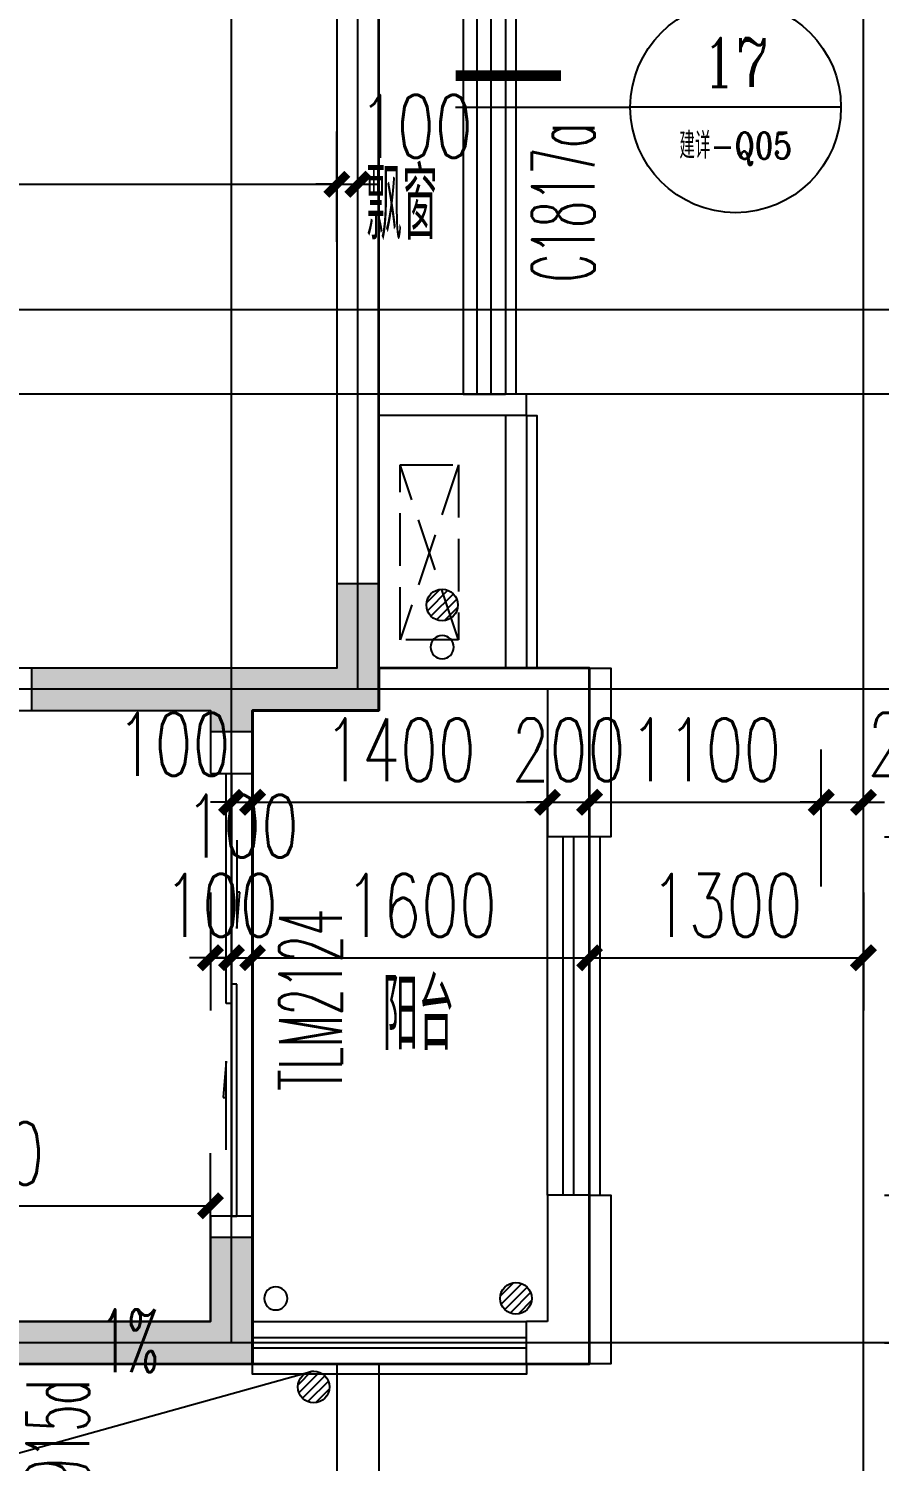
# Model space of a CAD drawing. Extents: x -59851 to 653804, y -249523 to 437614.
# Drawn here: x -77 to 3962, y 146825 to 153623 of the extents above; entities that cross this region are included whole.
import ezdxf
from ezdxf.enums import TextEntityAlignment as Align

# ---------------------------------------------------------------- set-up
doc = ezdxf.new("R2010")
doc.units = 0
doc.header["$LTSCALE"] = 1000
doc.header["$MEASUREMENT"] = 0
doc.linetypes.add('DASH', pattern=[0.35, 0.25, -0.1])
doc.layers.add('33计一半面积外廓线', color=53, linetype='Continuous', lineweight=35)
doc.layers.add('33计全面积外廓线', color=21, linetype='Continuous', lineweight=35)
doc.layers.add('_S-PS(排水管)', color=255, linetype='Continuous', plot=False)
for name, color, linetype in [('_S-空调立管', 7, 'Continuous'), ('A-ROOF', 7, 'Continuous'), ('A-外装饰线脚', 7, 'Continuous'), ('A-看线', 105, 'Continuous'), ('A-空调室外机', 5, 'DASH'), ('A-第三道尺寸线', 105, 'Continuous'), ('A-线脚看线', 9, 'Continuous'), ('AE-FLOR', 151, 'Continuous'), ('DIM_IDEN', 3, 'Continuous'), ('DIM_SYMB', 3, 'Continuous'), ('DOTE', 16, 'Continuous'), ('NL', 5, 'Continuous'), ('PUB_HATCH', 8, 'Continuous'), ('PUB_TEXT', 7, 'Continuous'), ('WALL', 2, 'Continuous'), ('WINDOW', 4, 'Continuous'), ('WINDOW_TEXT', 7, 'Continuous'), ('ys', 154, 'Continuous'), ('剪力墙', 6, 'Continuous'), ('栏杆', 142, 'Continuous')]:
    doc.layers.add(name, color=color, linetype=linetype)
doc.styles.add('_TCH_DIM', font='SIMPLEX.shx', dxfattribs={"width": 0.7, "bigfont": 'GBCBIG.shx'})
doc.styles.add('_TCH_DIM_T3', font='SIMPLEX.shx', dxfattribs={"width": 0.705882, "bigfont": 'GBCBIG.shx'})
doc.styles.add('_TCH_LABEL', font='COMPLEX', dxfattribs={"bigfont": 'GBCBIG'})
doc.styles.add('_TCH_WINDOW', font='SIMPLEX.shx', dxfattribs={"width": 0.7, "height": 3.5, "bigfont": 'GBCBIG.shx'})
doc.styles.get("Standard").update_dxf_attribs({"font": 'gbenor.shx', "width": 0.7, "bigfont": 'gbcbig.shx'})
doc.dimstyles.new('_TCH_ARCH&&100', dxfattribs={"dimtxt": 297.5, "dimasz": 100, "dimexe": 250, "dimexo": 300, "dimgap": 100, "dimtad": 1, "dimdec": 0, "dimzin": 0, "dimdsep": 46, "dimtxsty": '_TCH_DIM_T3', "dimblk": 'ARCHTICK', "dimcen": 0.09, "dimclrt": 7, "dimazin": 2, "dimtfac": 1, "dimtdec": 0, "dimtix": 1, "dimtmove": 2, "dimatfit": 3, "dimfxl": 0, "dimtolj": 1, "dimtzin": 0, "dimarcsym": 0})

# ---------------------------------------------------------------- blocks, each defined once
blk = doc.blocks.new('zhouxianshouceng0329')
at = {"layer": 'DOTE'}
for p, q in [((886.3, 206788.3), (886.3, 218959.5)), ((1486.3, 209888.3), (1486.3, 218959.5)), ((3886.3, 194580), (3886.3, 218959.5)), ((15572.3, 211688.3), (-22013.7, 211688.3)), ((15572.3, 211288.3), (-44988.6, 211288.3)), ((15572.3, 209888.3), (-22013.7, 209888.3)), ((15572.3, 206788.3), (-3313.7, 206788.3))]:
    blk.add_line(p, q, dxfattribs=at)
blk = doc.blocks.new('jgjlq030328')
at = {"layer": 'PUB_HATCH'}
for points in [[(-244735, 20811.9), (-244735, 21411.9), (-244935, 21411.9), (-244935, 21011.9), (-246385, 21011.9), (-246385, 20811.9), (-245535, 20811.9), (-245535, 20711.9), (-245335, 20711.9), (-245335, 20811.9)], [(-245335, 18311.9), (-245335, 17711.9), (-246985, 17711.9), (-246985, 17911.9), (-245535, 17911.9), (-245535, 18311.9)]]:
    blk.add_hatch(color=256, dxfattribs=at).paths.add_polyline_path(points)
at = {"layer": '剪力墙'}
for points in [[(-244735, 20811.9), (-244735, 21411.9), (-244935, 21411.9), (-244935, 21011.9), (-246385, 21011.9), (-246385, 20811.9), (-245535, 20811.9), (-245535, 20711.9), (-245335, 20711.9), (-245335, 20811.9)], [(-245335, 18311.9), (-245335, 17711.9), (-246985, 17711.9), (-246985, 17911.9), (-245535, 17911.9), (-245535, 18311.9)]]:
    blk.add_lwpolyline(points, close=True, dxfattribs=at)
blk = doc.blocks.new('$TCHSYS$WIN2D')
for p, q in [((-0.5, 0.5), (0.5, 0.5)), ((-0.5, 0.5), (-0.5, -0.5)), ((0.5, 0.5), (0.5, -0.5)), ((0.5, 0.1667), (-0.5, 0.1667)), ((0.5, -0.1667), (-0.5, -0.1667)), ((-0.5, -0.5), (0.5, -0.5))]:
    blk.add_line(p, q)
blk = doc.blocks.new('a5huxing0323')
at = {"layer": 'WINDOW'}
ref = blk.add_blockref('$TCHSYS$WIN2D', (90462, 169784.8), dxfattribs=dict(at, xscale=-900, yscale=200, zscale=900, rotation=90))
ref.add_attrib('A', 'C0915d', (90985.8, 169403.3), dxfattribs={"layer": 'WINDOW_TEXT', "height": 297.5, "rotation": 90, "style": '_TCH_WINDOW', "width": 0.494118})
blk = doc.blocks.new('2fxianjiao0331')
at = {"layer": 'A-外装饰线脚'}
for points in [[(-169509.1, 150588.3), (-169409.1, 150588.3), (-169409.1, 149788.3), (-169509.1, 149788.3)], [(-169509.1, 148088.3), (-169409.1, 148088.3), (-169409.1, 147288.3), (-169509.1, 147288.3)]]:
    blk.add_lwpolyline(points, dxfattribs=at)
at = {"layer": 'A-线脚看线'}
for points in [[(-169859.1, 153688.4), (-169859.1, 151888.4)], [(-169809.1, 151788.3), (-169759.1, 151788.3), (-169759.1, 150588.3)], [(-169459.1, 148088.3), (-169459.1, 149788.3)], [(-169809.1, 147288.3), (-169809.1, 147238.3), (-171109.1, 147238.3), (-171109.1, 147288.3)]]:
    blk.add_lwpolyline(points, dxfattribs=at)
blk = doc.blocks.new('_LV13')
at = {"color": 0}
for p, q in [((-0.071, 0.495), (-0.495, 0.071)), ((0.183, 0.465), (-0.465, -0.183)), ((0.354, 0.354), (-0.354, -0.354)), ((0.465, 0.183), (-0.183, -0.465)), ((0.495, -0.071), (0.071, -0.495))]:
    blk.add_line(p, q, dxfattribs=at)
blk.add_circle((0, 0), 0.5)
blk = doc.blocks.new('jfajjkjkjh')
at = {"layer": '_S-PS(排水管)'}
blk.add_lwpolyline([(-74953.3, 51730.6, 1), (-75063.3, 51730.6, 1)], format="xyb", close=True, dxfattribs=at)
at = {"layer": '_S-空调立管'}
blk.add_lwpolyline([(-74163.3, 54820.6, 1), (-74273.3, 54820.6, 1)], format="xyb", close=True, dxfattribs=at)
at = {"layer": 'NL', "ltscale": 0.5, "extrusion": (0, 0, -1), "xscale": -150, "yscale": 150, "zscale": -150}
for p in [(74218.3, 55020.6), (73868.3, 51730.6)]:
    blk.add_blockref('_LV13', p, dxfattribs=at)
blk = doc.blocks.new('_ArchTick')
at = {"color": 0, "linetype": 'ByBlock', "const_width": 0.4}
blk.add_lwpolyline([(-0.5, -0.5), (0.5, 0.5)], dxfattribs=at)
blk = doc.blocks.new('*D1548')
at = {"layer": 'A-第三道尺寸线', "color": 0, "lineweight": -2, "transparency": 16777216}
for p, q in [((3986.3, 149788.3), (4780.8, 149788.3)), ((4530.8, 148088.3), (4530.8, 149788.3)), ((3986.3, 148088.3), (4780.8, 148088.3))]:
    blk.add_line(p, q, dxfattribs=at)
at = {"layer": 'Defpoints', "color": 0, "transparency": 16777216}
for p in [(3686.3, 149788.3), (4530.8, 149788.3), (3686.3, 148088.3)]:
    blk.add_point(p, dxfattribs=at)
at = {"layer": 'A-第三道尺寸线', "color": 0, "lineweight": -2, "transparency": 16777216, "xscale": 100, "yscale": 100, "zscale": 100}
for p, rotation in [((4530.8, 149788.3), 90), ((4530.8, 148088.3), 270)]:
    blk.add_blockref('_ArchTick', p, dxfattribs=dict(at, rotation=rotation))
at = {"layer": 'A-第三道尺寸线', "color": 7, "transparency": 16777216, "insert": (4282, 148938.3), "char_height": 297.5, "attachment_point": 5, "rotation": 90, "style": '_TCH_DIM_T3'}
blk.add_mtext('\\A1;1700', dxfattribs=at)
blk = doc.blocks.new('*D1549')
at = {"layer": 'A-第三道尺寸线', "color": 0, "lineweight": -2, "transparency": 16777216}
for p, q in [((4530.8, 148088.3), (4530.8, 148188.3)), ((3986.3, 148088.3), (4780.8, 148088.3)), ((4530.8, 147388.3), (4530.8, 148088.3)), ((3986.3, 147388.3), (4780.8, 147388.3)), ((4530.8, 147388.3), (4530.8, 147288.3))]:
    blk.add_line(p, q, dxfattribs=at)
at = {"layer": 'Defpoints', "color": 0, "transparency": 16777216}
for p in [(3686.3, 148088.3), (4530.8, 148088.3), (3686.3, 147388.3)]:
    blk.add_point(p, dxfattribs=at)
at = {"layer": 'A-第三道尺寸线', "color": 0, "lineweight": -2, "transparency": 16777216, "xscale": 100, "yscale": 100, "zscale": 100}
for p, rotation in [((4530.8, 148088.3), 270), ((4530.8, 147388.3), 90)]:
    blk.add_blockref('_ArchTick', p, dxfattribs=dict(at, rotation=rotation))
at = {"layer": 'A-第三道尺寸线', "color": 7, "transparency": 16777216, "insert": (4282, 147738.3), "char_height": 297.5, "attachment_point": 5, "rotation": 90, "style": '_TCH_DIM_T3'}
blk.add_mtext('\\A1;700', dxfattribs=at)
blk = doc.blocks.new('*D2157')
at = {"layer": 'A-第三道尺寸线', "color": 0, "lineweight": -2, "transparency": 16777216}
for p, q in [((886.3, 149552), (886.3, 150202.3)), ((986.3, 149552), (986.3, 150202.3)), ((886.3, 149952.3), (786.3, 149952.3)), ((886.3, 149952.3), (986.3, 149952.3)), ((986.3, 149952.3), (1086.3, 149952.3))]:
    blk.add_line(p, q, dxfattribs=at)
at = {"layer": 'Defpoints', "color": 0, "transparency": 16777216}
for p in [(986.3, 149952.3), (886.3, 149252), (986.3, 149252)]:
    blk.add_point(p, dxfattribs=at)
at = {"layer": 'A-第三道尺寸线', "color": 0, "lineweight": -2, "transparency": 16777216, "xscale": 100, "yscale": 100, "zscale": 100}
blk.add_blockref('_ArchTick', (886.3, 149952.3), dxfattribs=at)
at = {"layer": 'A-第三道尺寸线', "color": 0, "lineweight": -2, "transparency": 16777216, "xscale": 100, "yscale": 100, "zscale": 100, "rotation": 180}
blk.add_blockref('_ArchTick', (986.3, 149952.3), dxfattribs=at)
at = {"layer": 'A-第三道尺寸线', "color": 7, "transparency": 16777216, "insert": (611.3, 150227.3), "char_height": 297.5, "attachment_point": 5, "style": '_TCH_DIM_T3'}
blk.add_mtext('\\A1;100', dxfattribs=at)
blk = doc.blocks.new('*D2158')
at = {"layer": 'A-第三道尺寸线', "color": 0, "lineweight": -2, "transparency": 16777216}
for p, q in [((986.3, 149552), (986.3, 150202.3)), ((2386.3, 149552), (2386.3, 150202.3)), ((986.3, 149952.3), (2386.3, 149952.3))]:
    blk.add_line(p, q, dxfattribs=at)
at = {"layer": 'Defpoints', "color": 0, "transparency": 16777216}
for p in [(2386.3, 149952.3), (986.3, 149252), (2386.3, 149252)]:
    blk.add_point(p, dxfattribs=at)
at = {"layer": 'A-第三道尺寸线', "color": 0, "lineweight": -2, "transparency": 16777216, "xscale": 100, "yscale": 100, "zscale": 100, "rotation": 180}
blk.add_blockref('_ArchTick', (986.3, 149952.3), dxfattribs=at)
at = {"layer": 'A-第三道尺寸线', "color": 0, "lineweight": -2, "transparency": 16777216, "xscale": 100, "yscale": 100, "zscale": 100}
blk.add_blockref('_ArchTick', (2386.3, 149952.3), dxfattribs=at)
at = {"layer": 'A-第三道尺寸线', "color": 7, "transparency": 16777216, "insert": (1686.3, 150201.1), "char_height": 297.5, "attachment_point": 5, "style": '_TCH_DIM_T3'}
blk.add_mtext('\\A1;1400', dxfattribs=at)
blk = doc.blocks.new('*D2159')
at = {"layer": 'A-第三道尺寸线', "color": 0, "lineweight": -2, "transparency": 16777216}
for p, q in [((2386.3, 149552), (2386.3, 150202.3)), ((2586.3, 149552), (2586.3, 150202.3)), ((2386.3, 149952.3), (2286.3, 149952.3)), ((2386.3, 149952.3), (2586.3, 149952.3)), ((2586.3, 149952.3), (2686.3, 149952.3))]:
    blk.add_line(p, q, dxfattribs=at)
at = {"layer": 'Defpoints', "color": 0, "transparency": 16777216}
for p in [(2586.3, 149952.3), (2386.3, 149252), (2586.3, 149252)]:
    blk.add_point(p, dxfattribs=at)
at = {"layer": 'A-第三道尺寸线', "color": 0, "lineweight": -2, "transparency": 16777216, "xscale": 100, "yscale": 100, "zscale": 100}
blk.add_blockref('_ArchTick', (2386.3, 149952.3), dxfattribs=at)
at = {"layer": 'A-第三道尺寸线', "color": 0, "lineweight": -2, "transparency": 16777216, "xscale": 100, "yscale": 100, "zscale": 100, "rotation": 180}
blk.add_blockref('_ArchTick', (2586.3, 149952.3), dxfattribs=at)
at = {"layer": 'A-第三道尺寸线', "color": 7, "transparency": 16777216, "insert": (2486.3, 150201.1), "char_height": 297.5, "attachment_point": 5, "style": '_TCH_DIM_T3'}
blk.add_mtext('\\A1;200', dxfattribs=at)
blk = doc.blocks.new('*D2160')
at = {"layer": 'A-第三道尺寸线', "color": 0, "lineweight": -2, "transparency": 16777216}
for p, q in [((2586.3, 149552), (2586.3, 150202.3)), ((3686.3, 149552), (3686.3, 150202.3)), ((2586.3, 149952.3), (3686.3, 149952.3))]:
    blk.add_line(p, q, dxfattribs=at)
at = {"layer": 'Defpoints', "color": 0, "transparency": 16777216}
for p in [(3686.3, 149952.3), (2586.3, 149252), (3686.3, 149252)]:
    blk.add_point(p, dxfattribs=at)
at = {"layer": 'A-第三道尺寸线', "color": 0, "lineweight": -2, "transparency": 16777216, "xscale": 100, "yscale": 100, "zscale": 100, "rotation": 180}
blk.add_blockref('_ArchTick', (2586.3, 149952.3), dxfattribs=at)
at = {"layer": 'A-第三道尺寸线', "color": 0, "lineweight": -2, "transparency": 16777216, "xscale": 100, "yscale": 100, "zscale": 100}
blk.add_blockref('_ArchTick', (3686.3, 149952.3), dxfattribs=at)
at = {"layer": 'A-第三道尺寸线', "color": 7, "transparency": 16777216, "insert": (3136.3, 150201.1), "char_height": 297.5, "attachment_point": 5, "style": '_TCH_DIM_T3'}
blk.add_mtext('\\A1;1100', dxfattribs=at)
blk = doc.blocks.new('*D2161')
at = {"layer": 'A-第三道尺寸线', "color": 0, "lineweight": -2, "transparency": 16777216}
for p, q in [((3686.3, 149552), (3686.3, 150202.3)), ((3886.3, 149552), (3886.3, 150202.3)), ((3686.3, 149952.3), (3586.3, 149952.3)), ((3686.3, 149952.3), (3886.3, 149952.3)), ((3886.3, 149952.3), (3986.3, 149952.3))]:
    blk.add_line(p, q, dxfattribs=at)
at = {"layer": 'Defpoints', "color": 0, "transparency": 16777216}
for p in [(3886.3, 149952.3), (3686.3, 149252), (3886.3, 149252)]:
    blk.add_point(p, dxfattribs=at)
at = {"layer": 'A-第三道尺寸线', "color": 0, "lineweight": -2, "transparency": 16777216, "xscale": 100, "yscale": 100, "zscale": 100}
blk.add_blockref('_ArchTick', (3686.3, 149952.3), dxfattribs=at)
at = {"layer": 'A-第三道尺寸线', "color": 0, "lineweight": -2, "transparency": 16777216, "xscale": 100, "yscale": 100, "zscale": 100, "rotation": 180}
blk.add_blockref('_ArchTick', (3886.3, 149952.3), dxfattribs=at)
at = {"layer": 'A-第三道尺寸线', "color": 7, "transparency": 16777216, "insert": (4175.3, 150227.3), "char_height": 297.5, "attachment_point": 5, "style": '_TCH_DIM_T3'}
blk.add_mtext('\\A1;200', dxfattribs=at)
blk = doc.blocks.new('rqwerqwrqq')
at = {"layer": 'A-外装饰线脚'}
for points in [[(-132794.2, 256710.5), (-132694.2, 256710.5), (-132694.2, 255910.5), (-132794.2, 255910.5)], [(-132794.2, 254210.5), (-132694.2, 254210.5), (-132694.2, 253410.5), (-132794.2, 253410.5)]]:
    blk.add_lwpolyline(points, dxfattribs=at)
blk = doc.blocks.new('ktswaj')
at = {"linetype": 'DASH'}
blk.add_lwpolyline([(15990.1, 179082.6), (15990.1, 178253.3), (16268.4, 178253.3), (16268.4, 179082.6)], close=True, dxfattribs=at)
for points in [[(15990.1, 179082.6), (16268.4, 178253.3)], [(15990.1, 178253.3), (16268.4, 179082.6)]]:
    blk.add_lwpolyline(points, dxfattribs=at)
blk = doc.blocks.new('$DorLib2D$00000131')
at = {"color": 0, "linetype": 'Continuous'}
for p, q in [((0.15, 0.125), (0.2319, 0.1973)), ((0.2319, 0.1973), (0.2319, 0.125)), ((-0.5, 0.125), (-0.5, 0)), ((0.0192, 0.125), (-0.5, 0.125)), ((0.0192, 0), (0.0192, 0.125)), ((0.35, 0.125), (0.15, 0.125)), ((-0.5, 0), (0.0192, 0)), ((-0.024, 0), (0.5, 0)), ((-0.024, -0.125), (-0.024, 0)), ((0.5, 0), (0.5, -0.125)), ((-0.35, -0.125), (-0.15, -0.125)), ((-0.2319, -0.1973), (-0.2319, -0.125)), ((-0.15, -0.125), (-0.2319, -0.1973)), ((0.5, -0.125), (-0.024, -0.125))]:
    blk.add_line(p, q, dxfattribs=at)
blk = doc.blocks.new('*D3575')
at = {"layer": 'A-第三道尺寸线', "color": 0, "lineweight": -2, "transparency": 16777216}
for p, q in [((786.3, 149524.3), (786.3, 148964.6)), ((886.3, 149524.3), (886.3, 148964.6)), ((786.3, 149214.6), (686.3, 149214.6)), ((786.3, 149214.6), (886.3, 149214.6)), ((886.3, 149214.6), (986.3, 149214.6))]:
    blk.add_line(p, q, dxfattribs=at)
at = {"layer": 'Defpoints', "color": 0, "transparency": 16777216}
for p in [(786.3, 149824.3), (886.3, 149824.3), (886.3, 149214.6)]:
    blk.add_point(p, dxfattribs=at)
at = {"layer": 'A-第三道尺寸线', "color": 0, "lineweight": -2, "transparency": 16777216, "xscale": 100, "yscale": 100, "zscale": 100}
blk.add_blockref('_ArchTick', (786.3, 149214.6), dxfattribs=at)
at = {"layer": 'A-第三道尺寸线', "color": 0, "lineweight": -2, "transparency": 16777216, "xscale": 100, "yscale": 100, "zscale": 100, "rotation": 180}
blk.add_blockref('_ArchTick', (886.3, 149214.6), dxfattribs=at)
at = {"layer": 'A-第三道尺寸线', "color": 7, "transparency": 16777216, "insert": (836.3, 149463.4), "char_height": 297.5, "attachment_point": 5, "style": '_TCH_DIM_T3'}
blk.add_mtext('\\A1;100', dxfattribs=at)
blk = doc.blocks.new('*D3576')
at = {"layer": 'A-第三道尺寸线', "color": 0, "lineweight": -2, "transparency": 16777216}
for p, q in [((886.3, 149524.3), (886.3, 148964.6)), ((986.3, 149524.3), (986.3, 148964.6)), ((886.3, 149214.6), (786.3, 149214.6)), ((886.3, 149214.6), (986.3, 149214.6)), ((986.3, 149214.6), (1086.3, 149214.6))]:
    blk.add_line(p, q, dxfattribs=at)
at = {"layer": 'Defpoints', "color": 0, "transparency": 16777216}
for p in [(886.3, 149824.3), (986.3, 149824.3), (986.3, 149214.6)]:
    blk.add_point(p, dxfattribs=at)
at = {"layer": 'A-第三道尺寸线', "color": 0, "lineweight": -2, "transparency": 16777216, "xscale": 100, "yscale": 100, "zscale": 100}
blk.add_blockref('_ArchTick', (886.3, 149214.6), dxfattribs=at)
at = {"layer": 'A-第三道尺寸线', "color": 0, "lineweight": -2, "transparency": 16777216, "xscale": 100, "yscale": 100, "zscale": 100, "rotation": 180}
blk.add_blockref('_ArchTick', (986.3, 149214.6), dxfattribs=at)
at = {"layer": 'A-第三道尺寸线', "color": 7, "transparency": 16777216, "insert": (936.3, 149839.6), "char_height": 297.5, "attachment_point": 5, "style": '_TCH_DIM_T3'}
blk.add_mtext('\\A1;100', dxfattribs=at)
blk = doc.blocks.new('*D3577')
at = {"layer": 'A-第三道尺寸线', "color": 0, "lineweight": -2, "transparency": 16777216}
for p, q in [((986.3, 149524.3), (986.3, 148964.6)), ((2586.3, 149524.3), (2586.3, 148964.6)), ((986.3, 149214.6), (2586.3, 149214.6))]:
    blk.add_line(p, q, dxfattribs=at)
at = {"layer": 'Defpoints', "color": 0, "transparency": 16777216}
for p in [(986.3, 149824.3), (2586.3, 149824.3), (2586.3, 149214.6)]:
    blk.add_point(p, dxfattribs=at)
at = {"layer": 'A-第三道尺寸线', "color": 0, "lineweight": -2, "transparency": 16777216, "xscale": 100, "yscale": 100, "zscale": 100, "rotation": 180}
blk.add_blockref('_ArchTick', (986.3, 149214.6), dxfattribs=at)
at = {"layer": 'A-第三道尺寸线', "color": 0, "lineweight": -2, "transparency": 16777216, "xscale": 100, "yscale": 100, "zscale": 100}
blk.add_blockref('_ArchTick', (2586.3, 149214.6), dxfattribs=at)
at = {"layer": 'A-第三道尺寸线', "color": 7, "transparency": 16777216, "insert": (1786.3, 149463.4), "char_height": 297.5, "attachment_point": 5, "style": '_TCH_DIM_T3'}
blk.add_mtext('\\A1;1600', dxfattribs=at)
blk = doc.blocks.new('*D3578')
at = {"layer": 'A-第三道尺寸线', "color": 0, "lineweight": -2, "transparency": 16777216}
for p, q in [((2586.3, 149524.3), (2586.3, 148964.6)), ((3886.3, 149524.3), (3886.3, 148964.6)), ((2586.3, 149214.6), (3886.3, 149214.6))]:
    blk.add_line(p, q, dxfattribs=at)
at = {"layer": 'Defpoints', "color": 0, "transparency": 16777216}
for p in [(2586.3, 149824.3), (3886.3, 149824.3), (3886.3, 149214.6)]:
    blk.add_point(p, dxfattribs=at)
at = {"layer": 'A-第三道尺寸线', "color": 0, "lineweight": -2, "transparency": 16777216, "xscale": 100, "yscale": 100, "zscale": 100, "rotation": 180}
blk.add_blockref('_ArchTick', (2586.3, 149214.6), dxfattribs=at)
at = {"layer": 'A-第三道尺寸线', "color": 0, "lineweight": -2, "transparency": 16777216, "xscale": 100, "yscale": 100, "zscale": 100}
blk.add_blockref('_ArchTick', (3886.3, 149214.6), dxfattribs=at)
at = {"layer": 'A-第三道尺寸线', "color": 7, "transparency": 16777216, "insert": (3236.3, 149463.4), "char_height": 297.5, "attachment_point": 5, "style": '_TCH_DIM_T3'}
blk.add_mtext('\\A1;1300', dxfattribs=at)
blk = doc.blocks.new('*D3596')
at = {"layer": 'A-第三道尺寸线', "color": 0, "lineweight": -2, "transparency": 16777216}
for p, q in [((-3913.4, 152610.8), (-3913.4, 153134.6)), ((1386.3, 152610.8), (1386.3, 153134.6)), ((-3913.4, 152884.6), (1386.3, 152884.6))]:
    blk.add_line(p, q, dxfattribs=at)
at = {"layer": 'Defpoints', "color": 0, "transparency": 16777216}
for p in [(1386.3, 152884.6), (-3913.4, 152310.8), (1386.3, 152310.8)]:
    blk.add_point(p, dxfattribs=at)
at = {"layer": 'A-第三道尺寸线', "color": 0, "lineweight": -2, "transparency": 16777216, "xscale": 100, "yscale": 100, "zscale": 100, "rotation": 180}
blk.add_blockref('_ArchTick', (-3913.4, 152884.6), dxfattribs=at)
at = {"layer": 'A-第三道尺寸线', "color": 0, "lineweight": -2, "transparency": 16777216, "xscale": 100, "yscale": 100, "zscale": 100}
blk.add_blockref('_ArchTick', (1386.3, 152884.6), dxfattribs=at)
at = {"layer": 'A-第三道尺寸线', "color": 7, "transparency": 16777216, "insert": (-1263.5, 153133.4), "char_height": 297.5, "attachment_point": 5, "style": '_TCH_DIM_T3'}
blk.add_mtext('\\A1;5300', dxfattribs=at)
blk = doc.blocks.new('*D3597')
at = {"layer": 'A-第三道尺寸线', "color": 0, "lineweight": -2, "transparency": 16777216}
for p, q in [((1386.3, 152610.8), (1386.3, 153134.6)), ((1486.3, 152610.8), (1486.3, 153134.6)), ((1386.3, 152884.6), (1286.3, 152884.6)), ((1386.3, 152884.6), (1486.3, 152884.6)), ((1486.3, 152884.6), (1586.3, 152884.6))]:
    blk.add_line(p, q, dxfattribs=at)
at = {"layer": 'Defpoints', "color": 0, "transparency": 16777216}
for p in [(1486.3, 152884.6), (1386.3, 152310.8), (1486.3, 152310.8)]:
    blk.add_point(p, dxfattribs=at)
at = {"layer": 'A-第三道尺寸线', "color": 0, "lineweight": -2, "transparency": 16777216, "xscale": 100, "yscale": 100, "zscale": 100}
blk.add_blockref('_ArchTick', (1386.3, 152884.6), dxfattribs=at)
at = {"layer": 'A-第三道尺寸线', "color": 0, "lineweight": -2, "transparency": 16777216, "xscale": 100, "yscale": 100, "zscale": 100, "rotation": 180}
blk.add_blockref('_ArchTick', (1486.3, 152884.6), dxfattribs=at)
at = {"layer": 'A-第三道尺寸线', "color": 7, "transparency": 16777216, "insert": (1761.3, 153159.6), "char_height": 297.5, "attachment_point": 5, "style": '_TCH_DIM_T3'}
blk.add_mtext('\\A1;100', dxfattribs=at)
blk = doc.blocks.new('*D3607')
at = {"layer": 'A-第三道尺寸线', "color": 0, "lineweight": -2, "transparency": 16777216}
for p, q in [((-1513.7, 147788.3), (-1513.7, 148287.5)), ((786.3, 147788.3), (786.3, 148287.5)), ((-1513.7, 148037.5), (786.3, 148037.5))]:
    blk.add_line(p, q, dxfattribs=at)
at = {"layer": 'Defpoints', "color": 0, "transparency": 16777216}
for p in [(786.3, 148037.5), (-1513.7, 147488.3), (786.3, 147488.3)]:
    blk.add_point(p, dxfattribs=at)
at = {"layer": 'A-第三道尺寸线', "color": 0, "lineweight": -2, "transparency": 16777216, "xscale": 100, "yscale": 100, "zscale": 100, "rotation": 180}
blk.add_blockref('_ArchTick', (-1513.7, 148037.5), dxfattribs=at)
at = {"layer": 'A-第三道尺寸线', "color": 0, "lineweight": -2, "transparency": 16777216, "xscale": 100, "yscale": 100, "zscale": 100}
blk.add_blockref('_ArchTick', (786.3, 148037.5), dxfattribs=at)
at = {"layer": 'A-第三道尺寸线', "color": 7, "transparency": 16777216, "insert": (-363.7, 148286.3), "char_height": 297.5, "attachment_point": 5, "style": '_TCH_DIM_T3'}
blk.add_mtext('\\A1;2300', dxfattribs=at)

msp = doc.modelspace()

# ---------------------------------------------------------------- linework, layer by layer
at = {"layer": '33计一半面积外廓线'}
msp.add_lwpolyline([(1586.3, 150588.3), (1586.3, 150388.3), (986.3, 150388.3), (986.3, 147288.3), (2586.3, 147288.3), (2586.3, 150588.3)], close=True, dxfattribs=at)
at = {"layer": '33计全面积外廓线'}
msp.add_lwpolyline([(-44213.7, 137588.3), (186.3, 137588.3), (186.3, 135988.3), (3986.3, 135988.3), (3986.3, 146388.3), (-213.7, 146388.3), (-213.7, 147288.3), (986.3, 147288.3), (986.3, 150388.3), (1586.3, 150388.3), (1586.3, 157888.3)], dxfattribs=at)
at = {"layer": 'A-看线'}
msp.add_lwpolyline([(1386.3, 153688.3), (1386.3, 151888.3)], dxfattribs=at)
at = {"layer": 'AE-FLOR'}
for points in [[(2386.3, 148088.3), (2386.3, 149788.3)], [(2586.3, 148088.3), (2586.3, 149788.3)]]:
    msp.add_lwpolyline(points, dxfattribs=at)
at = {"layer": 'DIM_IDEN'}
for p, q in [((1949.8, 153249.8), (2576, 153249.8)), ((2576, 153249.8), (2779.5, 153249.8)), ((3779.5, 153249.8), (2779.5, 153249.8))]:
    msp.add_line(p, q, dxfattribs=at)
at = {"layer": 'DIM_IDEN', "const_width": 50}
msp.add_lwpolyline([(1949.8, 153399.8), (2449.8, 153399.8)], dxfattribs=at)
at = {"layer": 'DIM_IDEN'}
msp.add_circle((3279.5, 153249.8), 500, dxfattribs=at)
at = {"layer": 'WALL'}
for p, q in [((1386.3, 151888.3), (1386.3, 150588.3)), ((1986.3, 151888.3), (1386.3, 151888.3)), ((1986.3, 151888.3), (2186.3, 151888.3)), ((2286.3, 151888.3), (2186.3, 151888.3)), ((2286.3, 151788.3), (2286.3, 151888.3)), ((1586.3, 151788.3), (1586.3, 150388.3)), ((2086.3, 151788.3), (1586.3, 151788.3)), ((2286.3, 151788.3), (2086.3, 151788.3)), ((886.3, 150588.3), (-2213.7, 150588.3)), ((1386.3, 150588.3), (886.3, 150588.3)), ((2586.3, 150588.3), (1586.3, 150588.3)), ((1586.3, 150488.3), (1586.3, 150588.3)), ((2586.3, 150588.3), (2586.3, 149788.3)), ((2386.3, 150488.3), (1586.3, 150488.3)), ((2386.3, 150488.3), (2386.3, 149788.3)), ((-2213.7, 150388.3), (786.3, 150388.3)), ((786.3, 150388.3), (786.3, 150088.3)), ((986.3, 150088.3), (986.3, 150388.3)), ((1586.3, 150388.3), (986.3, 150388.3)), ((786.3, 150088.3), (986.3, 150088.3)), ((2586.3, 149788.3), (2386.3, 149788.3)), ((2586.3, 148088.3), (2386.3, 148088.3)), ((986.3, 147988.3), (786.3, 147988.3))]:
    msp.add_line(p, q, dxfattribs=at)
at = {"layer": 'WINDOW'}
msp.add_line((986.3, 150088.3), (986.3, 147988.3), dxfattribs=at)
at = {"layer": '栏杆'}
for points in [[(2186.3, 151788.3), (2186.3, 150588.3)], [(2286.3, 151788.3), (2286.3, 150588.3)], [(2461.3, 148088.3), (2461.3, 149788.3)], [(2511.3, 148088.3), (2511.3, 149788.3)]]:
    msp.add_lwpolyline(points, dxfattribs=at)

# ---------------------------------------------------------------- block references
for name, p in [('zhouxianshouceng0329', (0, -59400)), ('jfajjkjkjh', (76104.6, 95867.8))]:
    msp.add_blockref(name, p)
at = {"layer": 'A-空调室外机', "extrusion": (0, 0, -1), "zscale": -1}
msp.add_blockref('ktswaj', (-17954.7, -27529.6), dxfattribs=at)
at = {"layer": 'WINDOW'}
ref = msp.add_blockref('$TCHSYS$WIN2D', (2086.3, 152788.3), dxfattribs=dict(at, xscale=-1800, yscale=200, zscale=1800, rotation=90))
ref.add_attrib('A', 'C1817a', (2610.1, 152420.8), dxfattribs={"layer": 'WINDOW_TEXT', "height": 297.5, "rotation": 90, "style": '_TCH_WINDOW', "width": 0.494118})
ref = msp.add_blockref('$DorLib2D$00000131', (886.3, 149038.3), dxfattribs=dict(at, xscale=-2100, yscale=200, zscale=2100, rotation=90))
ref.add_attrib('A', 'TLM2124', (1410.1, 148583.3), dxfattribs={"layer": 'WINDOW_TEXT', "height": 297.5, "rotation": 90, "style": '_TCH_WINDOW', "width": 0.494118})
at = {"layer": '剪力墙'}
msp.add_blockref('jgjlq030328', (246321.3, 129576.4), dxfattribs=at)

# ---------------------------------------------------------------- texts
at = {"layer": 'PUB_TEXT', "style": '_TCH_LABEL'}
msp.add_text('17', height=230.99, dxfattribs=at).set_placement((3120, 153347), (3439, 153347), align=Align.FIT)
at = {"layer": 'PUB_TEXT', "style": '_TCH_LABEL', "width": 0.799383}
msp.add_text('建详-Q05', height=124.56, dxfattribs=at).set_placement((3012.6, 153006), (3546.4, 153006), align=Align.FIT)
at = {"layer": 'PUB_TEXT', "width": 0.7}
for s, p in [('飘窗', (1525.9, 152622.6)), ('阳台', (1603.4, 148776.8))]:
    msp.add_text(s, height=337.59, dxfattribs=at).set_placement(p)

# ---------------------------------------------------------------- dimensions: what is measured, and where the dimension line sits
at = {"layer": 'A-第三道尺寸线'}
for p1, p2, distance, picture, middle in [((-3913.4, 152310.8), (1386.3, 152310.8), 573.8, '*D3596', (-1263.5, 153133.4)), ((986.3, 149252), (2386.3, 149252), 700.3, '*D2158', (1686.3, 150201.1)), ((2386.3, 149252), (2586.3, 149252), 700.3, '*D2159', (2486.3, 150201.1)), ((2586.3, 149252), (3686.3, 149252), 700.3, '*D2160', (3136.3, 150201.1)), ((786.3, 149824.3), (886.3, 149824.3), -609.7, '*D3575', (836.3, 149463.4)), ((986.3, 149824.3), (2586.3, 149824.3), -609.7, '*D3577', (1786.3, 149463.4)), ((2586.3, 149824.3), (3886.3, 149824.3), -609.7, '*D3578', (3236.3, 149463.4)), ((3686.3, 148088.3), (3686.3, 149788.3), -844.5, '*D1548', (4282, 148938.3))]:
    dim = msp.add_aligned_dim(p1=p1, p2=p2, distance=distance, dimstyle='_TCH_ARCH&&100', dxfattribs=at)
    dim.commit()
    dim.dimension.update_dxf_attribs({"geometry": picture, "text_midpoint": middle})
for base, p1, p2, picture, middle in [((1486.3, 152884.6), (1386.3, 152310.8), (1486.3, 152310.8), '*D3597', (1761.3, 153159.6)), ((986.3, 149952.3), (886.3, 149252), (986.3, 149252), '*D2157', (611.3, 150227.3)), ((3886.3, 149952.3), (3686.3, 149252), (3886.3, 149252), '*D2161', (4175.3, 150227.3)), ((986.3, 149214.6), (886.3, 149824.3), (986.3, 149824.3), '*D3576', (936.3, 149839.6))]:
    dim = msp.add_linear_dim(base=base, p1=p1, p2=p2, angle=0, dimstyle='_TCH_ARCH&&100', dxfattribs=at)
    dim.commit()
    dim.dimension.update_dxf_attribs({"geometry": picture, "text_midpoint": middle, "dimtype": 161})

# ---------------------------------------------------------------- next in the draw order: block references
msp.add_blockref('a5huxing0323', (-90775.7, -22946.5))

# ---------------------------------------------------------------- next in the draw order: linework, layer by layer
at = {"layer": 'A-ROOF'}
for points in [[(1386.3, 147288.3), (1386.3, 146388.3)], [(1586.3, 147288.3), (1586.3, 146388.3)]]:
    msp.add_lwpolyline(points, dxfattribs=at)
at = {"layer": 'AE-FLOR'}
for points in [[(986.3, 147488.3), (2286.3, 147488.3)], [(986.3, 147288.3), (2286.3, 147288.3)]]:
    msp.add_lwpolyline(points, dxfattribs=at)
at = {"layer": 'DIM_SYMB'}
for points in [[(222.1, 147143.6, 0, 0, 0), (462.5, 147143.6, 80, 0, 0), (762.5, 147143.6, 0, 0, 0)], [(1259.2, 146453.9, 0, 0, 0), (1259.2, 146694.3, 80, 0, 0), (1259.2, 146994.3, 0, 0, 0)]]:
    msp.add_lwpolyline(points, format="xyseb", dxfattribs=at)
at = {"layer": 'WALL'}
for p, q in [((2386.3, 148088.3), (2386.3, 147488.3)), ((2586.3, 148088.3), (2586.3, 147288.3)), ((786.3, 147988.3), (786.3, 147488.3)), ((986.3, 147288.3), (986.3, 147988.3)), ((786.3, 147488.3), (-3213.7, 147488.3)), ((2386.3, 147488.3), (2286.3, 147488.3)), ((2286.3, 147288.3), (2286.3, 147488.3)), ((986.3, 147288.3), (-3413.7, 147288.3)), ((2586.3, 147288.3), (2286.3, 147288.3))]:
    msp.add_line(p, q, dxfattribs=at)
at = {"layer": 'ys'}
msp.add_lwpolyline([(1276.3, 147253.3), (-213.7, 146838.3)], dxfattribs=at)
at = {"layer": '栏杆'}
for points in [[(986.3, 147413.3), (2286.3, 147413.3)], [(986.3, 147363.3), (2286.3, 147363.3)]]:
    msp.add_lwpolyline(points, dxfattribs=at)

# ---------------------------------------------------------------- next in the draw order: block references
for name, p in [('rqwerqwrqq', (135380.5, -106122.2)), ('2fxianjiao0331', (172095.4, 0))]:
    msp.add_blockref(name, p)
at = {"layer": 'NL', "ltscale": 0.5, "extrusion": (0, 0, -1), "xscale": -150, "yscale": 150, "zscale": -150}
msp.add_blockref('_LV13', (-1276.3, 147178.3), dxfattribs=at)

# ---------------------------------------------------------------- next in the draw order: texts
at = {"layer": 'PUB_TEXT', "style": '_TCH_DIM', "width": 0.494118}
msp.add_text('1%', height=297.5, dxfattribs=at).set_placement((264.5, 147248.6))

# ---------------------------------------------------------------- next in the draw order: dimensions: what is measured, and where the dimension line sits
at = {"layer": 'A-第三道尺寸线'}
for p1, p2, distance, picture, middle in [((-1513.7, 147488.3), (786.3, 147488.3), 549.2, '*D3607', (-363.7, 148286.3)), ((3686.3, 147388.3), (3686.3, 148088.3), -844.5, '*D1549', (4282, 147738.3))]:
    dim = msp.add_aligned_dim(p1=p1, p2=p2, distance=distance, dimstyle='_TCH_ARCH&&100', dxfattribs=at)
    dim.commit()
    dim.dimension.update_dxf_attribs({"geometry": picture, "text_midpoint": middle})

doc.saveas('drawing.dxf')
